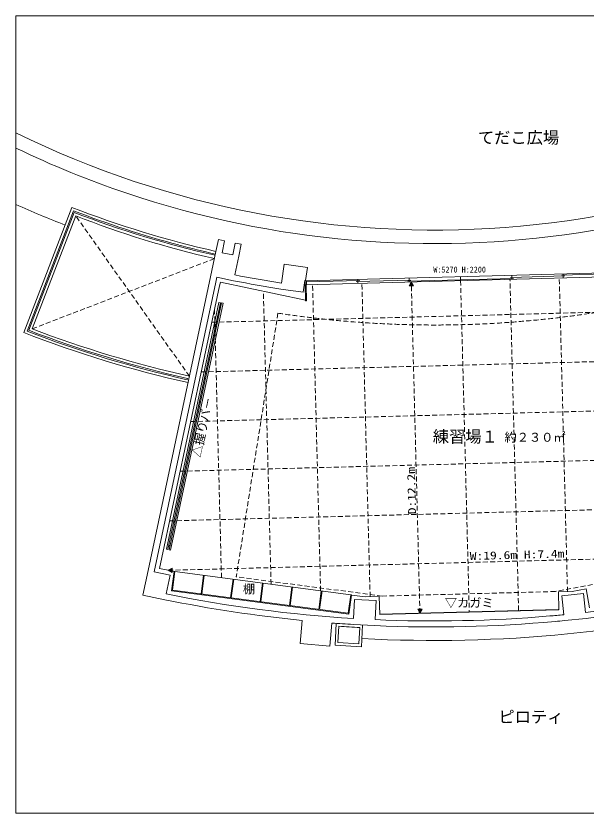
# Model space of a CAD drawing. Units: millimetres, scale not verified. Extents: x -25290 to 16938, y -16058 to 13603.
# Drawn here: x -25290 to -4266, y -15797 to 13603 of the extents above; entities that cross this region are included whole.
import ezdxf
from ezdxf.enums import TextEntityAlignment as Align

# ---------------------------------------------------------------- set-up
doc = ezdxf.new("R2010")
doc.units = ezdxf.units.MM
doc.header["$LTSCALE"] = 150
doc.linetypes.add('DASHED1', pattern=[1.8, 1.2, -0.6])
for name, color, linetype, lineweight in [('0-2_2', 7, 'Continuous', 9), ('0-6_10', 7, 'DASHED1', 9), ('0-7_11', 4, 'DASHED1', 9), ('0-8_12', 7, 'Continuous', 9), ('0-A_20', 7, 'Continuous', 9), ('0-B_25', 7, 'Continuous', 9), ('F-0', 7, 'Continuous', 9)]:
    doc.layers.add(name, color=color, linetype=linetype, lineweight=lineweight)
doc.styles.add('HGｺﾞｼｯｸE', font='')
doc.styles.add('ＭＳ ゴシック', font='')
doc.styles.get('HGｺﾞｼｯｸE').set_extended_font_data('HGｺﾞｼｯｸE')
doc.styles.get('ＭＳ ゴシック').set_extended_font_data('MS Gothic')

msp = doc.modelspace()

# ---------------------------------------------------------------- linework, layer by layer
at = {"layer": '0-2_2'}
for p, q in [((-23224.6, 6542.9), (-24997.1, 1925.4)), ((-23170.1, 6419.6), (-24874.4, 1979.8)), ((-23141.3, 6354.8), (-24809.7, 2008.5)), ((-23086.7, 6231.8), (-24686.9, 2063.1)), ((-17820.7, 5360), (-17914.6, 4918.3)), ((-17595.7, 5310.8), (-17820.7, 5360)), ((-17595.7, 5310.8), (-17689.4, 4870.4)), ((-17204, 5227.5), (-17297.6, 4787.1)), ((-17914.6, 4918.3), (-18114.3, 3978.5)), ((-17689.4, 4870.4), (-17297.6, 4787.1)), ((-17072.4, 4739.2), (-17218, 4054.1)), ((-15395.6, 4443.6), (-15493.1, 3749.9)), ((-15395.6, 4443.6), (-14543, 4323.7)), ((-3163.9, 4136.8), (-14628.1, 3836.6)), ((-14543, 4323.7), (-14610, 3847)), ((-18114.3, 3978.5), (-20416.8, -6853.6)), ((-17880.9, 3969.4), (-17920.2, 3784.4)), ((-17263.9, 3838.3), (-17880.9, 3969.4)), ((-14610, 3847), (-14639.7, 3851.1)), ((-14625.9, 3836.7), (-14622, 3686.5)), ((-3160.7, 3986.7), (-14624.2, 3686.5)), ((-14577.1, 3800.4), (-12613.4, 3851.8)), ((-14575.8, 3838), (-14571.9, 3687.8)), ((-10730.1, 3863.6), (-12747.6, 3810.7)), ((-12682.6, 3887.5), (-12678.6, 3737.4)), ((-6945.1, 3925.1), (-10843.9, 3823)), ((-10789.3, 3937.1), (-10785.4, 3787)), ((-8896, 3986.7), (-8892.1, 3836.6)), ((-5050, 4012.3), (-7057.3, 3959.7)), ((-7002.8, 4036.3), (-6998.8, 3886.2)), ((-3213, 4098), (-5162.2, 4046.9)), ((-5109.5, 4085.9), (-5105.6, 3935.7)), ((-17920.2, 3784.4), (-20191.5, -6901.5)), ((-19995.6, -6774.2), (-17780.9, 3645.1)), ((-17750.5, 3788.2), (-17780.9, 3645.1)), ((-17750.5, 3788.2), (-14607.1, 3120)), ((-14591.9, 3687.3), (-14576.6, 3101.7)), ((-17807.2, 3040), (-19743.1, -6067.6)), ((-17748.4, 3027.5), (-19684.3, -6080.1)), ((-17709.2, 3019.1), (-19645.1, -6088.5)), ((-17650.5, 3006.7), (-19586.4, -6100.9)), ((-17807.2, 3040), (-17748.4, 3027.5)), ((-17709.2, 3019.1), (-17650.5, 3006.7)), ((-17781.7, 2870.8), (-17742.6, 2862.5)), ((-17777.6, 2890.4), (-17738.4, 2882)), ((-17969.1, 1989.4), (-17929.9, 1981.1)), ((-17964.9, 2009), (-17925.7, 2000.7)), ((-18156.4, 1108), (-18117.2, 1099.7)), ((-18152.2, 1127.6), (-18113.1, 1119.3)), ((-18962.3, 233.5), (-18972.8, 184.6)), ((-18343.8, 226.6), (-18304.6, 218.3)), ((-18339.6, 246.2), (-18300.4, 237.9)), ((-18531.1, -654.7), (-18491.9, -663.1)), ((-18526.9, -635.2), (-18487.8, -643.5)), ((-18718.4, -1536.1), (-18679.3, -1544.5)), ((-18714.3, -1516.5), (-18675.1, -1524.9)), ((-18905.8, -2417.5), (-18866.6, -2425.8)), ((-18901.6, -2397.9), (-18862.4, -2406.2)), ((-19093.1, -3298.9), (-19054, -3307.2)), ((-19089, -3279.3), (-19049.8, -3287.6)), ((-19280.5, -4180.3), (-19241.3, -4188.6)), ((-19276.3, -4160.7), (-19237.1, -4169)), ((-19467.8, -5061.7), (-19428.6, -5070)), ((-19463.6, -5042.1), (-19424.5, -5050.4)), ((-19743.1, -6067.6), (-19684.3, -6080.1)), ((-19655.2, -5943), (-19616, -5951.4)), ((-19651, -5923.4), (-19611.8, -5931.8)), ((-19645.1, -6088.5), (-19586.4, -6100.9)), ((-20416.8, -6853.6), (-20608.3, -7754.6)), ((-19603.9, -7026.4), (-20191.5, -6901.5)), ((-19672, -6843), (-19995.6, -6774.2)), ((-19603.9, -7026.4), (-19749.7, -7711.9)), ((-19454.6, -6889.2), (-19547.5, -7594.6)), ((-19454.6, -6889.2), (-19532.1, -6872.7)), ((-19519.4, -7573.1), (-19429.2, -6888.1)), ((-19454.6, -6889.2), (-19454, -6884.8)), ((-19429.2, -6888.1), (-19454, -6884.8)), ((-12943.3, -7742.1), (-19429.2, -6888.1)), ((-18459.1, -7712.6), (-18368.9, -7027.7)), ((-18434.3, -7715.9), (-18344.1, -7030.9)), ((-17374, -7855.5), (-17283.8, -7170.6)), ((-17349.1, -7858.8), (-17259, -7173.8)), ((-16288.8, -7998.4), (-16198.7, -7313.4)), ((-16264, -8001.6), (-16173.8, -7316.7)), ((-19547.5, -7594.6), (-13011.9, -8455)), ((-19519.4, -7573.1), (-13033.5, -8426.9)), ((-15203.7, -8141.2), (-15113.5, -7456.3)), ((-15178.9, -8144.5), (-15088.7, -7459.6)), ((-14118.6, -8284.1), (-14028.4, -7599.2)), ((-14093.8, -8287.3), (-14003.6, -7602.4)), ((-5286.6, -7636.4), (-4774.7, -7623)), ((-5269.1, -8304.8), (-5286.6, -7636.4)), ((-19795.5, -7927.3), (-20608.3, -7754.6)), ((-13033.5, -8426.9), (-12943.3, -7742.1)), ((-13011.9, -8455), (-12919.7, -7754.9)), ((-12919.7, -7754.9), (-12404.2, -7822.8)), ((-12810.3, -7920.8), (-12847, -8620.6)), ((-12010.4, -7962.7), (-12810.3, -7920.8)), ((-11892.2, -7809.3), (-12404.2, -7822.8)), ((-11874.7, -8477.8), (-11892.2, -7809.3)), ((-4363.9, -7699.6), (-5160.5, -7783.3)), ((-5160.5, -7783.3), (-5087.3, -8480.3)), ((-4363.9, -7699.6), (-4290.7, -8396.6)), ((-12010.4, -7962.7), (-12047.1, -8662.5)), ((-5269.6, -8286.3), (-11875.2, -8459.2)), ((-5269.1, -8304.8), (-11874.7, -8477.8)), ((-11849.7, -8477.1), (-11850.2, -8458.6)), ((-11850, -8464.6), (-5294.5, -8292.9)), ((-5294.1, -8305.4), (-5294.6, -8286.9)), ((-13644.6, -8786.8), (-13719.1, -9637.5)), ((-4267.7, -8615.6), (-5064.2, -8699.4)), ((-13418.2, -9506.3), (-13384.1, -8906.2)), ((-12058.6, -8882.5), (-12858.5, -8840.6)), ((-12643, -9556.6), (-12610.9, -8955.1)), ((-12548.5, -9662.9), (-12505.7, -8859.8)), ((-14806.2, -9542.4), (-13719.1, -9637.5)), ((-12548.5, -9662.9), (-13523.7, -9599.6)), ((-12643, -9556.6), (-13418.2, -9506.3))]:
    msp.add_line(p, q, dxfattribs=at)
at = {"layer": '0-2_2', "linetype": 'DASHED1'}
for p, q in [((-18892.9, 315.6), (-23086.7, 6231.8)), ((-24686.9, 2063.1), (-17971.2, 4651.9))]:
    msp.add_line(p, q, dxfattribs=at)
at = {"layer": '0-2_2'}
for points in [[(-17204, 5227.5), (-16978.5, 5181), (-17072.4, 4739.2)], [(-14639.7, 3851.1), (-14700.9, 3415.8), (-15523.8, 3531.4)], [(-14622, 3686.5), (-14606.6, 3100.9), (-14576.6, 3101.7)], [(-4134.6, -8222.6), (-4263.3, -7528.2), (-4774.7, -7623)], [(-12919.7, -7754.9), (-12918.5, -7745.3), (-12943.3, -7742.1)]]:
    msp.add_lwpolyline(points, dxfattribs=at)
for centre, radius, start, end in [((-9858.7, 40747.8), 35041.7, 243.87318, 304.66279), ((-9858.7, 40747.8), 35542.3, 251.39325, 305.81322), ((-9858.7, 40747.8), 35542.3, 244.26832, 251.39325), ((-9858.7, 40747.8), 37424.5, 245.64924, 248.66278), ((-9858.7, 40747.8), 36723.7, 248.65634, 257.3283), ((-9858.7, 40747.8), 36818.8, 248.80524, 255.15065), ((-9858.7, 40747.8), 36868.8, 248.8833, 257.33095), ((-9720.7, 40436.8), 36723.7, 248.65634, 257.0168), ((-9858.7, 40747.8), 36823.8, 255.16405, 257.33012), ((-9858.7, 40747.8), 37644.8, 258.65526, 261.34473), ((-9858.7, 40747.8), 37424.5, 258.6591, 261.34089), ((-9858.7, 40747.8), 41429.3, 249.02768, 257.40459), ((-9858.7, 40747.8), 41669.6, 248.69713, 257.40802), ((-9858.7, 40747.8), 41574.4, 248.82751, 257.33659), ((-9858.7, 40747.8), 41524.4, 248.89638, 257.33578), ((-9858.7, 40747.8), 49679.1, 276.46187, 284.53812), ((-9858.7, 40747.8), 49679.1, 258.46187, 264.37068), ((-9858.7, 40747.8), 49458.8, 258.46393, 266.53606), ((-9858.7, 40747.8), 50179.7, 275.61932, 284.1872), ((-9858.7, 40747.8), 49458.8, 276.46393, 281.71038), ((-9858.7, 40747.8), 49458.8, 274.93044, 275.53606), ((-9858.7, 40747.8), 49679.1, 265.62932, 266.53812), ((-9858.7, 40747.8), 49679.1, 267.46187, 275.14378), ((-9858.7, 40747.8), 49458.8, 267.46393, 274.93044), ((-9858.7, 40747.8), 49679.1, 275.14378, 275.53812), ((-9858.7, 40747.8), 49779.1, 265.9388, 266.83054), ((-9858.7, 40747.8), 50179.7, 266.94564, 275.61932)]:
    msp.add_arc(centre, radius, start, end, dxfattribs=at)
at = {"layer": '0-6_10'}
for p, q in [((-15626.3, 2639.5), (-17166.5, -7085.1)), ((-44.9, -6634.5), (-5393.3, -7625.7)), ((-11788.8, -7793.2), (-17166.5, -7085.1)), ((-11788.8, -7793.2), (-5393.3, -7625.7))]:
    msp.add_line(p, q, dxfattribs=at)
msp.add_arc((-9850.6, 40703.8), 38500, 261.37205, 281.62708, dxfattribs=at)
at = {"layer": '0-7_11'}
for p, q in [((-8892.1, 3836.6), (-8572.4, -8372.8)), ((-6752.8, -8325.1), (-7072.6, 3884.2)), ((-4950.3, -7627.6), (-5253, 3931.9)), ((-14055.1, -7595.7), (-14350.7, 3693.6)), ((-12228.5, -7818.2), (-12531.2, 3741.3)), ((-10391.9, -8420.4), (-10711.6, 3788.9)), ((-15882.2, -7355.1), (-16165.2, 3451.2)), ((-18066.1, 2303.4), (-2032.8, 2723.2)), ((-17709.3, -7114.5), (-17968, 2765)), ((-18455.3, 472.4), (-1647.9, 912.5)), ((-18844.5, -1358.6), (-1263.1, -898.2)), ((-19233.7, -3189.6), (-878.2, -2708.9)), ((-19622.8, -5020.6), (-493.4, -4519.6)), ((-19673.6, -6842.7), (-118.7, -6330.6))]:
    msp.add_line(p, q, dxfattribs=at)
at = {"layer": '0-8_12'}
msp.add_line((-14731.8, -8691.7), (-14806.2, -9542.4), dxfattribs=at)
at = {"layer": '0-A_20'}
for p, q in [((-10711.6, 3788.9), (-10793.3, 3647.5)), ((-10630, 3647.5), (-10793.3, 3647.5)), ((-10790.7, 3652), (-10632.6, 3652)), ((-10787.8, 3657), (-10635.5, 3657)), ((-10784.9, 3662), (-10638.4, 3662)), ((-10782, 3667), (-10641.3, 3667)), ((-10779.1, 3672), (-10644.1, 3672)), ((-10776.2, 3677), (-10647, 3677)), ((-10773.4, 3682), (-10649.9, 3682)), ((-10770.5, 3687), (-10652.8, 3687)), ((-10767.6, 3692), (-10655.7, 3692)), ((-10764.7, 3697), (-10658.6, 3697)), ((-10761.8, 3702), (-10661.5, 3702)), ((-10758.9, 3707), (-10664.4, 3707)), ((-10756, 3712), (-10667.2, 3712)), ((-10753.2, 3717), (-10670.1, 3717)), ((-10750.3, 3722), (-10673, 3722)), ((-10747.4, 3727), (-10675.9, 3727)), ((-10744.5, 3732), (-10678.8, 3732)), ((-10741.6, 3737), (-10681.7, 3737)), ((-10738.7, 3742), (-10684.6, 3742)), ((-10735.8, 3747), (-10687.4, 3747)), ((-10732.9, 3752), (-10690.3, 3752)), ((-10730.1, 3757), (-10693.2, 3757)), ((-10727.2, 3762), (-10696.1, 3762)), ((-10724.3, 3767), (-10699, 3767)), ((-10721.4, 3772), (-10701.9, 3772)), ((-10718.5, 3777), (-10704.8, 3777)), ((-10715.6, 3782), (-10707.7, 3782)), ((-10712.7, 3787), (-10710.5, 3787)), ((-10711.6, 3788.9), (-10630, 3647.5)), ((-19673.6, -6842.7), (-19532.1, -6761)), ((-19532.1, -6761), (-19532.1, -6924.3)), ((-19673.6, -6842.7), (-19532.1, -6924.3)), ((-19671.7, -6843.8), (-19671.7, -6841.6)), ((-19666.7, -6846.7), (-19666.7, -6838.7)), ((-19661.7, -6849.5), (-19661.7, -6835.8)), ((-19656.7, -6852.4), (-19656.7, -6832.9)), ((-19651.7, -6855.3), (-19651.7, -6830)), ((-19646.7, -6858.2), (-19646.7, -6827.1)), ((-19641.7, -6861.1), (-19641.7, -6824.3)), ((-19636.7, -6864), (-19636.7, -6821.4)), ((-19631.7, -6866.9), (-19631.7, -6818.5)), ((-19626.7, -6869.7), (-19626.7, -6815.6)), ((-19621.7, -6872.6), (-19621.7, -6812.7)), ((-19616.7, -6875.5), (-19616.7, -6809.8)), ((-19611.7, -6878.4), (-19611.7, -6806.9)), ((-19606.7, -6881.3), (-19606.7, -6804)), ((-19601.7, -6884.2), (-19601.7, -6801.2)), ((-19596.7, -6887.1), (-19596.7, -6798.3)), ((-19591.7, -6890), (-19591.7, -6795.4)), ((-19586.7, -6892.8), (-19586.7, -6792.5)), ((-19581.7, -6895.7), (-19581.7, -6789.6)), ((-19576.7, -6898.6), (-19576.7, -6786.7)), ((-19571.7, -6901.5), (-19571.7, -6783.8)), ((-19566.7, -6904.4), (-19566.7, -6780.9)), ((-19561.7, -6907.3), (-19561.7, -6778.1)), ((-19556.7, -6910.2), (-19556.7, -6775.2)), ((-19551.7, -6913), (-19551.7, -6772.3)), ((-19546.7, -6915.9), (-19546.7, -6769.4)), ((-19541.7, -6918.8), (-19541.7, -6766.5)), ((-19536.7, -6921.7), (-19536.7, -6763.6)), ((-10473.6, -8279), (-10310.3, -8279)), ((-10391.9, -8420.4), (-10473.6, -8279)), ((-10312.9, -8283.5), (-10471, -8283.5)), ((-10315.8, -8288.5), (-10468.1, -8288.5)), ((-10318.7, -8293.5), (-10465.2, -8293.5)), ((-10321.5, -8298.5), (-10462.3, -8298.5)), ((-10324.4, -8303.5), (-10459.4, -8303.5)), ((-10327.3, -8308.5), (-10456.5, -8308.5)), ((-10330.2, -8313.5), (-10453.6, -8313.5)), ((-10333.1, -8318.5), (-10450.8, -8318.5)), ((-10336, -8323.5), (-10447.9, -8323.5)), ((-10338.9, -8328.5), (-10445, -8328.5)), ((-10341.8, -8333.5), (-10442.1, -8333.5)), ((-10344.6, -8338.5), (-10439.2, -8338.5)), ((-10347.5, -8343.5), (-10436.3, -8343.5)), ((-10350.4, -8348.5), (-10433.4, -8348.5)), ((-10353.3, -8353.5), (-10430.5, -8353.5)), ((-10356.2, -8358.5), (-10427.7, -8358.5)), ((-10359.1, -8363.5), (-10424.8, -8363.5)), ((-10362, -8368.5), (-10421.9, -8368.5)), ((-10364.8, -8373.5), (-10419, -8373.5)), ((-10367.7, -8378.5), (-10416.1, -8378.5)), ((-10370.6, -8383.5), (-10413.2, -8383.5)), ((-10373.5, -8388.5), (-10410.3, -8388.5)), ((-10376.4, -8393.5), (-10407.5, -8393.5)), ((-10379.3, -8398.5), (-10404.6, -8398.5)), ((-10382.2, -8403.5), (-10401.7, -8403.5)), ((-10385.1, -8408.5), (-10398.8, -8408.5)), ((-10387.9, -8413.5), (-10395.9, -8413.5)), ((-10390.8, -8418.5), (-10393, -8418.5)), ((-10391.9, -8420.4), (-10310.3, -8279))]:
    msp.add_line(p, q, dxfattribs=at)
at = {"layer": '0-B_25'}
msp.add_line((-13523.7, -9599.6), (-13478.2, -8799.2), dxfattribs=at)
at = {"layer": 'F-0'}
msp.add_line((-25289.6, -15796.6), (16710.4, -15796.6), dxfattribs=at)
msp.add_lwpolyline([(16710.4, 13603.4), (-25289.6, 13603.4), (-25289.6, -15796.6)], dxfattribs=at)

# ---------------------------------------------------------------- texts
at = {"layer": '0-A_20', "style": 'HGｺﾞｼｯｸE'}
for s, height, p in [('てだこ広場', 439.9, (-8256.5, 8765.2)), ('練習場１', 439.9, (-9919.6, -2261.6)), ('約２３０㎡', 329.9, (-7272.2, -2200.3)), ('棚', 329.9, (-16921.4, -7796.1)), ('▽カガミ', 329.9, (-9474.2, -8304.3)), ('ピロティ', 439.9, (-7498.6, -12600.1))]:
    msp.add_text(s, height=height, dxfattribs=at).set_placement(p, align=Align.BOTTOM_LEFT)
at = {"layer": '0-A_20', "style": 'ＭＳ ゴシック', "width": 0.95}
msp.add_text('W:5270 H:2200', height=219.9, dxfattribs=at).set_placement((-9898.3, 4073.8), align=Align.BOTTOM_LEFT)
at = {"layer": '0-A_20', "style": 'HGｺﾞｼｯｸE'}
msp.add_text('△握りバ－', height=329.9, rotation=78, dxfattribs=at).set_placement((-18390.5, -2717.5), align=Align.BOTTOM_LEFT)
at = {"layer": '0-A_20', "style": 'ＭＳ ゴシック', "width": 1.25}
for s, rotation, p in [('D:12.2m', 91.5, (-10445.9, -4772.2)), ('W:19.6m H:7.4m', 1.5, (-8549.9, -6551.4))]:
    msp.add_text(s, height=293.3, rotation=rotation, dxfattribs=at).set_placement(p, align=Align.BOTTOM_LEFT)

doc.saveas('drawing.dxf')
